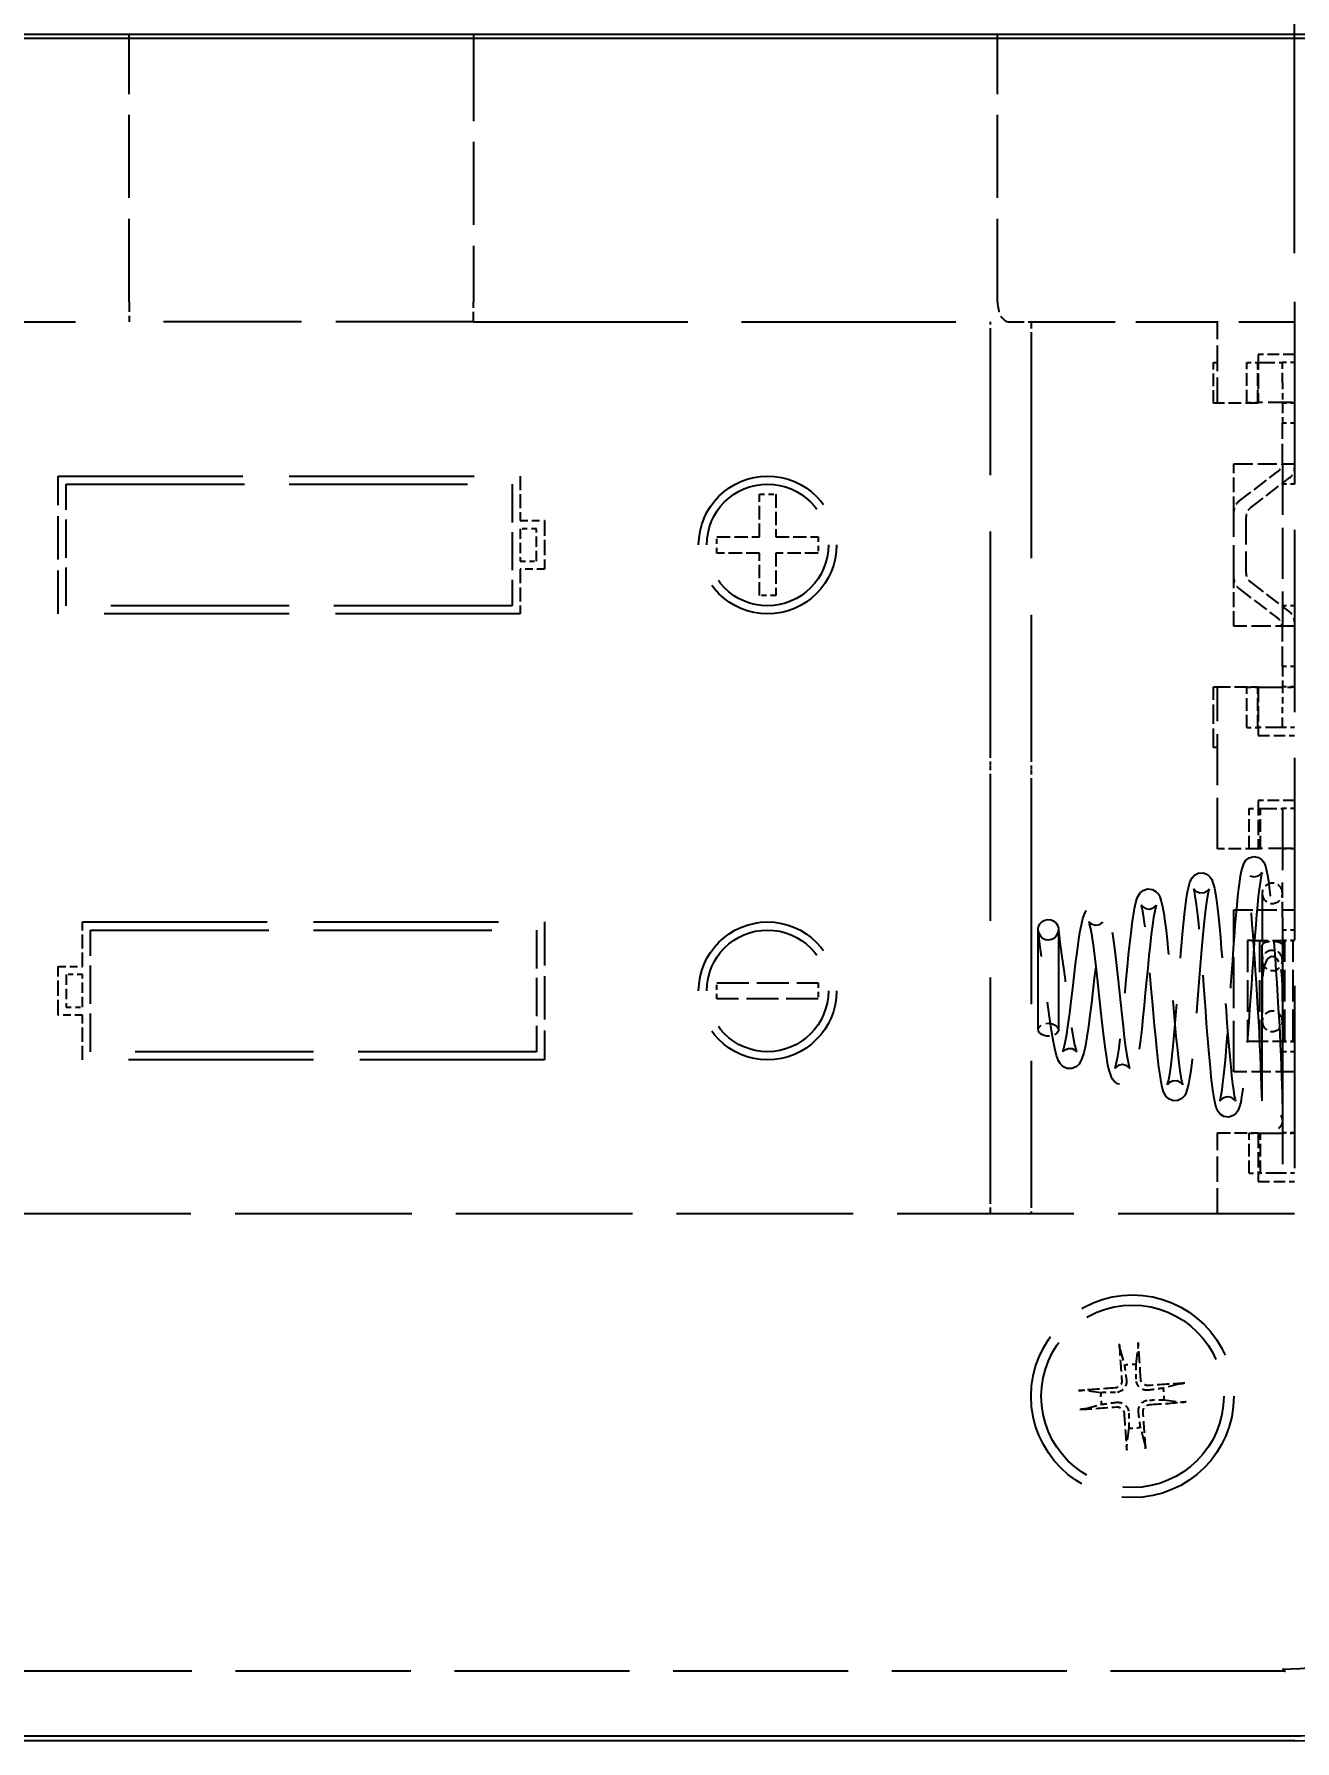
# Model space of a CAD drawing. Header units: millimetres. Extents: x 22 to 621, y 9 to 437.
# Drawn here: x 295.1 to 326.2, y 186.72 to 228.82 of the extents above; entities that cross this region are included whole.
import ezdxf

# ---------------------------------------------------------------- set-up
doc = ezdxf.new("R2010")
doc.units = ezdxf.units.MM
doc.header["$LTSCALE"] = 1.5
doc.linetypes.add('DASHED', pattern=[0.2067, 0.1654, -0.0413])
for name, color, linetype, lineweight in [('Dimension (ISO)', 7, 'Continuous', 25), ('Hidden (ISO)', 7, 'DASHED', 25), ('Visible (ISO)', 7, 'Continuous', 25)]:
    doc.layers.add(name, color=color, linetype=linetype, lineweight=lineweight)
doc.styles.add('Note Text (JIS)', font='MS PGothic.ttf')
doc.dimstyles.new('Default (JIS)', dxfattribs={"dimscale": 1.5, "dimtxt": 2.3, "dimasz": 2.5, "dimexe": 1, "dimexo": 0.8, "dimgap": 0.8, "dimtad": 1, "dimtoh": 1, "dimrnd": 1e-08, "dimdsep": 46, "dimtxsty": 'Note Text (JIS)', "dimblk": 'OPEN', "dimcen": 0.09, "dimdle": 5, "dimclrd": 100, "dimclre": 100, "dimclrt": 7, "dimadec": 0, "dimazin": 2, "dimtfac": 1, "dimtmove": 0, "dimatfit": 3, "dimldrblk": 'OPEN', "dimfxl": 1, "dimtolj": 1, "dimtzin": 0, "dimlwd": 25, "dimlwe": 25, "dimarcsym": 0})

# ---------------------------------------------------------------- blocks, each defined once
blk = doc.blocks.new('_Open')
at = {"color": 0, "linetype": 'ByBlock', "lineweight": -2}
for p, q in [((-1, 0.167), (0, 0)), ((-1, -0.167), (0, 0)), ((0, 0), (-1, 0))]:
    blk.add_line(p, q, dxfattribs=at)
blk = doc.blocks.new('*D28')
at = {"layer": 'Defpoints', "color": 0}
for p in [(326.192, 233.735), (277.192, 222.224), (326.192, 222.224)]:
    blk.add_point(p, dxfattribs=at)
at = {"layer": 'Dimension (ISO)', "color": 100, "lineweight": 25}
for p, q in [((277.192, 223.424), (277.192, 235.235)), ((326.192, 223.424), (326.192, 235.235)), ((280.942, 233.735), (322.442, 233.735))]:
    blk.add_line(p, q, dxfattribs=at)
at = {"layer": 'Dimension (ISO)', "color": 100, "lineweight": 25, "xscale": 3.75, "yscale": 3.75, "zscale": 3.75, "rotation": 180}
blk.add_blockref('_Open', (277.192, 233.735), dxfattribs=at)
at = {"layer": 'Dimension (ISO)', "color": 100, "lineweight": 25, "xscale": 3.75, "yscale": 3.75, "zscale": 3.75}
blk.add_blockref('_Open', (326.192, 233.735), dxfattribs=at)
at = {"layer": 'Dimension (ISO)', "color": 7, "lineweight": 25, "insert": (299.409, 236.66), "char_height": 3.45, "attachment_point": 4, "style": 'Note Text (JIS)'}
blk.add_mtext('\\A1;49', dxfattribs=at)
blk = doc.blocks.new('*D29')
at = {"layer": 'Defpoints', "color": 0}
for p in [(326.192, 221.724), (326.192, 199.724), (345.364, 199.724)]:
    blk.add_point(p, dxfattribs=at)
at = {"layer": 'Dimension (ISO)', "color": 100, "lineweight": 25}
for p, q in [((327.392, 221.724), (346.864, 221.724)), ((345.364, 217.974), (345.364, 203.474)), ((327.392, 199.724), (346.864, 199.724))]:
    blk.add_line(p, q, dxfattribs=at)
at = {"layer": 'Dimension (ISO)', "color": 100, "lineweight": 25, "xscale": 3.75, "yscale": 3.75, "zscale": 3.75}
for p, rotation in [((345.364, 221.724), 90), ((345.364, 199.724), 270)]:
    blk.add_blockref('_Open', p, dxfattribs=dict(at, rotation=rotation))
at = {"layer": 'Dimension (ISO)', "color": 7, "lineweight": 25, "insert": (342.439, 208.471), "char_height": 3.45, "attachment_point": 4, "rotation": 90, "style": 'Note Text (JIS)'}
blk.add_mtext('\\A1;22', dxfattribs=at)
blk = doc.blocks.new('*D30')
at = {"layer": 'Defpoints', "color": 0}
for p in [(335.967, 228.824), (326.198, 186.724), (354.777, 186.724)]:
    blk.add_point(p, dxfattribs=at)
at = {"layer": 'Dimension (ISO)', "color": 100, "lineweight": 25}
for p, q in [((337.167, 228.824), (356.277, 228.824)), ((354.777, 225.074), (354.777, 190.474)), ((327.398, 186.724), (356.277, 186.724))]:
    blk.add_line(p, q, dxfattribs=at)
at = {"layer": 'Dimension (ISO)', "color": 100, "lineweight": 25, "xscale": 3.75, "yscale": 3.75, "zscale": 3.75}
for p, rotation in [((354.777, 228.824), 90), ((354.777, 186.724), 270)]:
    blk.add_blockref('_Open', p, dxfattribs=dict(at, rotation=rotation))
at = {"layer": 'Dimension (ISO)', "color": 7, "lineweight": 25, "insert": (351.843, 204.062), "char_height": 3.45, "attachment_point": 4, "rotation": 90, "style": 'Note Text (JIS)'}
blk.add_mtext('\\A1;42.1', dxfattribs=at)

msp = doc.modelspace()

# ---------------------------------------------------------------- linework, layer by layer
at = {"layer": 'Hidden (ISO)', "ltscale": 8.253585}
for p, q in [((297.442, 222.224), (297.442, 228.724)), ((305.942, 228.724), (305.942, 222.224)), ((318.864, 222.224), (318.864, 228.724))]:
    msp.add_line(p, q, dxfattribs=at)
at = {"layer": 'Hidden (ISO)', "ltscale": 0.997197}
for p, q in [((297.442, 222.224), (297.442, 221.724)), ((305.942, 221.724), (305.942, 222.224)), ((325.892, 220.224), (325.892, 220.724)), ((325.892, 219.724), (325.892, 219.224)), ((325.892, 213.224), (325.892, 212.724)), ((325.892, 211.724), (325.892, 212.224))]:
    msp.add_line(p, q, dxfattribs=at)
at = {"layer": 'Hidden (ISO)', "ltscale": 18.142235}
msp.add_line((326.192, 222.224), (326.192, 199.724), dxfattribs=at)
at = {"layer": 'Hidden (ISO)', "ltscale": 21.305153}
for p, q in [((284.23, 221.724), (297.442, 221.724)), ((305.942, 221.724), (319.153, 221.724))]:
    msp.add_line(p, q, dxfattribs=at)
at = {"layer": 'Hidden (ISO)', "ltscale": 13.707466}
msp.add_line((305.942, 221.724), (297.442, 221.724), dxfattribs=at)
at = {"layer": 'Hidden (ISO)', "ltscale": 0.075341}
for p, q in [((318.692, 221.665), (318.692, 221.724)), ((319.692, 221.724), (319.692, 221.665)), ((318.692, 199.724), (318.692, 199.783)), ((319.692, 199.783), (319.692, 199.724))]:
    msp.add_line(p, q, dxfattribs=at)
at = {"layer": 'Hidden (ISO)', "ltscale": 0.321906}
for p, q in [((318.692, 221.474), (318.692, 221.665)), ((319.692, 221.665), (319.692, 221.474)), ((318.692, 210.783), (318.692, 210.974)), ((319.692, 210.974), (319.692, 210.783)), ((318.692, 210.474), (318.692, 210.665)), ((319.692, 210.665), (319.692, 210.474)), ((318.692, 199.783), (318.692, 199.974)), ((319.692, 199.974), (319.692, 199.783))]:
    msp.add_line(p, q, dxfattribs=at)
at = {"layer": 'Hidden (ISO)', "ltscale": 22.492121}
for p, q in [((318.692, 210.974), (318.692, 221.474)), ((319.692, 221.474), (319.692, 210.974)), ((318.692, 199.974), (318.692, 210.474)), ((319.692, 210.474), (319.692, 199.974))]:
    msp.add_line(p, q, dxfattribs=at)
at = {"layer": 'Hidden (ISO)', "ltscale": 1.466136}
msp.add_line((319.153, 221.724), (319.73, 221.724), dxfattribs=at)
at = {"layer": 'Hidden (ISO)', "ltscale": 8.204475}
msp.add_line((319.73, 221.724), (326.192, 221.724), dxfattribs=at)
at = {"layer": 'Hidden (ISO)', "ltscale": 2.539495}
for p, q in [((324.292, 219.724), (324.292, 221.724)), ((324.292, 199.724), (324.292, 201.724))]:
    msp.add_line(p, q, dxfattribs=at)
at = {"layer": 'Hidden (ISO)', "ltscale": 1.269698}
for p, q in [((324.192, 219.724), (324.192, 220.724)), ((325.292, 219.724), (324.292, 219.724)), ((324.292, 212.724), (325.292, 212.724)), ((325.292, 208.724), (324.292, 208.724)), ((324.292, 201.724), (325.292, 201.724))]:
    msp.add_line(p, q, dxfattribs=at)
at = {"layer": 'Hidden (ISO)', "ltscale": 0.12688}
for p, q in [((324.192, 220.724), (324.292, 220.724)), ((324.292, 219.724), (324.192, 219.724)), ((324.192, 212.724), (324.292, 212.724)), ((324.292, 211.224), (324.192, 211.224))]:
    msp.add_line(p, q, dxfattribs=at)
at = {"layer": 'Hidden (ISO)', "ltscale": 0.380839}
for p, q in [((325.016, 220.724), (325.284, 220.724)), ((326.192, 220.724), (325.892, 220.724)), ((325.016, 219.734), (325.284, 219.734)), ((326.192, 219.724), (325.892, 219.724)), ((326.192, 219.224), (325.892, 219.224)), ((326.192, 217.724), (325.892, 217.724)), ((326.192, 214.724), (325.892, 214.724)), ((326.192, 213.224), (325.892, 213.224)), ((325.016, 212.714), (325.284, 212.714)), ((326.192, 212.724), (325.892, 212.724)), ((325.016, 211.724), (325.284, 211.724)), ((326.192, 211.724), (325.892, 211.724)), ((325.074, 209.724), (325.346, 209.724)), ((326.192, 209.724), (325.892, 209.724)), ((325.074, 208.734), (325.346, 208.734)), ((326.192, 208.724), (325.892, 208.724)), ((326.192, 206.724), (325.892, 206.724)), ((325.892, 206.474), (326.192, 206.474)), ((325.892, 206.464), (326.192, 206.464)), ((325.892, 203.984), (326.192, 203.984)), ((325.892, 203.974), (326.192, 203.974)), ((326.192, 203.724), (325.892, 203.724)), ((325.074, 201.714), (325.346, 201.714)), ((326.192, 201.724), (325.892, 201.724)), ((325.074, 200.724), (325.346, 200.724)), ((326.192, 200.724), (325.892, 200.724))]:
    msp.add_line(p, q, dxfattribs=at)
at = {"layer": 'Hidden (ISO)', "ltscale": 1.257}
for p, q in [((325.016, 219.734), (325.016, 220.724)), ((325.284, 219.734), (325.284, 220.724)), ((325.016, 211.724), (325.016, 212.714)), ((325.284, 211.724), (325.284, 212.714)), ((325.074, 208.734), (325.074, 209.724)), ((325.346, 208.734), (325.346, 209.724)), ((325.074, 200.724), (325.074, 201.714)), ((325.346, 200.724), (325.346, 201.714))]:
    msp.add_line(p, q, dxfattribs=at)
at = {"layer": 'Hidden (ISO)', "ltscale": 1.700405}
for p, q in [((325.284, 220.724), (325.892, 220.724)), ((325.892, 211.724), (325.284, 211.724))]:
    msp.add_line(p, q, dxfattribs=at)
at = {"layer": 'Hidden (ISO)', "ltscale": 1.523657}
for p, q in [((325.292, 220.924), (325.292, 219.724)), ((307.692, 216.824), (307.692, 215.624)), ((325.292, 212.724), (325.292, 211.524)), ((325.292, 209.924), (325.292, 208.724)), ((295.692, 204.624), (295.692, 205.824)), ((325.292, 201.724), (325.292, 200.524))]:
    msp.add_line(p, q, dxfattribs=at)
at = {"layer": 'Hidden (ISO)', "ltscale": 1.142718}
for p, q in [((326.192, 220.924), (325.292, 220.924)), ((325.292, 211.524), (326.192, 211.524)), ((326.192, 209.924), (325.292, 209.924)), ((325.292, 200.524), (326.192, 200.524))]:
    msp.add_line(p, q, dxfattribs=at)
at = {"layer": 'Hidden (ISO)', "ltscale": 0.634799}
for p, q in [((325.892, 220.224), (325.892, 219.724)), ((325.892, 212.724), (325.892, 212.224))]:
    msp.add_line(p, q, dxfattribs=at)
at = {"layer": 'Hidden (ISO)', "ltscale": 2.356585}
for p, q in [((326.126, 219.734), (325.284, 219.734)), ((325.284, 212.714), (326.126, 212.714))]:
    msp.add_line(p, q, dxfattribs=at)
at = {"layer": 'Hidden (ISO)', "ltscale": 0.358927}
for p, q in [((326.126, 219.734), (326.192, 219.734)), ((326.192, 212.714), (326.126, 212.714))]:
    msp.add_line(p, q, dxfattribs=at)
at = {"layer": 'Hidden (ISO)', "ltscale": 1.994494}
for p, q in [((325.892, 218.224), (325.892, 219.224)), ((325.892, 213.224), (325.892, 214.224))]:
    msp.add_line(p, q, dxfattribs=at)
at = {"layer": 'Hidden (ISO)', "ltscale": 1.485563}
for p, q in [((324.692, 217.054), (324.692, 218.224)), ((324.692, 214.224), (324.692, 215.394))]:
    msp.add_line(p, q, dxfattribs=at)
at = {"layer": 'Hidden (ISO)', "ltscale": 1.904597}
for p, q in [((324.692, 218.224), (326.192, 218.224)), ((326.192, 214.224), (324.692, 214.224)), ((324.192, 211.224), (324.192, 212.724)), ((324.692, 207.224), (326.192, 207.224)), ((326.192, 203.224), (324.692, 203.224))]:
    msp.add_line(p, q, dxfattribs=at)
at = {"layer": 'Hidden (ISO)', "ltscale": 5.079091}
for p, q in [((325.892, 218.224), (325.892, 214.224)), ((324.292, 208.724), (324.292, 212.724)), ((324.692, 203.224), (324.692, 207.224))]:
    msp.add_line(p, q, dxfattribs=at)
at = {"layer": 'Hidden (ISO)', "ltscale": 18.384132}
for p, q in [((295.692, 217.924), (307.092, 217.924)), ((307.092, 214.524), (295.692, 214.524)), ((296.292, 206.924), (307.692, 206.924)), ((307.692, 203.524), (296.292, 203.524))]:
    msp.add_line(p, q, dxfattribs=at)
at = {"layer": 'Hidden (ISO)', "ltscale": 4.317212}
for p, q in [((295.692, 214.524), (295.692, 217.924)), ((307.692, 206.924), (307.692, 203.524))]:
    msp.add_line(p, q, dxfattribs=at)
at = {"layer": 'Hidden (ISO)', "ltscale": 17.739075}
for p, q in [((295.892, 217.724), (306.892, 217.724)), ((306.892, 214.724), (295.892, 214.724)), ((296.492, 206.724), (307.492, 206.724)), ((307.492, 203.724), (296.492, 203.724))]:
    msp.add_line(p, q, dxfattribs=at)
at = {"layer": 'Hidden (ISO)', "ltscale": 3.809293}
for p, q in [((295.892, 214.724), (295.892, 217.724)), ((306.892, 217.724), (306.892, 214.724)), ((296.492, 203.724), (296.492, 206.724)), ((307.492, 206.724), (307.492, 203.724))]:
    msp.add_line(p, q, dxfattribs=at)
at = {"layer": 'Hidden (ISO)', "ltscale": 1.396677}
for p, q in [((307.092, 217.924), (307.092, 216.824)), ((307.092, 215.624), (307.092, 214.524)), ((296.292, 205.824), (296.292, 206.924)), ((296.292, 203.524), (296.292, 204.624))]:
    msp.add_line(p, q, dxfattribs=at)
at = {"layer": 'Hidden (ISO)', "ltscale": 1.544028}
for p, q in [((324.809, 217.292), (325.774, 218.032)), ((325.109, 217.144), (326.074, 217.884)), ((324.809, 215.156), (325.774, 214.416)), ((325.109, 215.304), (326.074, 214.564))]:
    msp.add_line(p, q, dxfattribs=at)
at = {"layer": 'Hidden (ISO)', "ltscale": 1.333188}
for p, q in [((312.992, 216.424), (312.992, 217.474)), ((313.392, 217.474), (313.392, 216.424)), ((311.942, 216.424), (312.992, 216.424)), ((313.392, 216.424), (314.442, 216.424)), ((312.992, 216.024), (311.942, 216.024)), ((312.992, 214.974), (312.992, 216.024)), ((314.442, 216.024), (313.392, 216.024)), ((313.392, 216.024), (313.392, 214.974))]:
    msp.add_line(p, q, dxfattribs=at)
at = {"layer": 'Hidden (ISO)', "ltscale": 0.507819}
for p, q in [((312.992, 217.474), (313.392, 217.474)), ((307.492, 216.624), (307.092, 216.624)), ((311.942, 216.024), (311.942, 216.424)), ((314.442, 216.424), (314.442, 216.024)), ((307.092, 215.824), (307.492, 215.824)), ((313.392, 214.974), (312.992, 214.974)), ((296.292, 205.624), (295.892, 205.624)), ((311.942, 205.024), (311.942, 205.424)), ((314.442, 205.424), (314.442, 205.024)), ((295.892, 204.824), (296.292, 204.824))]:
    msp.add_line(p, q, dxfattribs=at)
at = {"layer": 'Hidden (ISO)', "ltscale": 0.761779}
for p, q in [((307.092, 216.824), (307.692, 216.824)), ((307.692, 215.624), (307.092, 215.624)), ((295.692, 205.824), (296.292, 205.824)), ((296.292, 204.624), (295.692, 204.624))]:
    msp.add_line(p, q, dxfattribs=at)
at = {"layer": 'Hidden (ISO)', "ltscale": 3.310925}
msp.add_line((324.692, 215.394), (324.692, 217.054), dxfattribs=at)
at = {"layer": 'Hidden (ISO)', "ltscale": 2.720441}
msp.add_line((324.992, 216.906), (324.992, 215.542), dxfattribs=at)
at = {"layer": 'Hidden (ISO)', "ltscale": 1.015738}
for p, q in [((307.092, 216.624), (307.092, 215.824)), ((307.492, 215.824), (307.492, 216.624)), ((295.892, 205.624), (295.892, 204.824)), ((296.292, 204.824), (296.292, 205.624))]:
    msp.add_line(p, q, dxfattribs=at)
at = {"layer": 'Hidden (ISO)', "ltscale": 0.150782}
for p, q in [((318.692, 210.665), (318.692, 210.783)), ((319.692, 210.783), (319.692, 210.665))]:
    msp.add_line(p, q, dxfattribs=at)
at = {"layer": 'Hidden (ISO)', "ltscale": 1.638116}
for p, q in [((325.346, 209.724), (325.892, 209.724)), ((325.892, 200.724), (325.346, 200.724))]:
    msp.add_line(p, q, dxfattribs=at)
at = {"layer": 'Hidden (ISO)', "ltscale": 6.14611}
for p, q in [((325.892, 209.724), (325.892, 207.972)), ((325.892, 202.476), (325.892, 200.724))]:
    msp.add_line(p, q, dxfattribs=at)
at = {"layer": 'Hidden (ISO)', "ltscale": 2.370591}
for p, q in [((326.135, 208.734), (325.346, 208.734)), ((325.346, 201.714), (326.135, 201.714))]:
    msp.add_line(p, q, dxfattribs=at)
at = {"layer": 'Hidden (ISO)', "ltscale": 0.332332}
for p, q in [((326.135, 208.734), (326.192, 208.734)), ((326.192, 201.714), (326.135, 201.714))]:
    msp.add_line(p, q, dxfattribs=at)
at = {"layer": 'Hidden (ISO)', "ltscale": 4.843311}
msp.add_line((325.392, 207.631), (325.392, 204.959), dxfattribs=at)
at = {"layer": 'Hidden (ISO)', "ltscale": 1.524132}
for p, q in [((325.892, 207.04), (325.892, 207.972)), ((325.892, 202.476), (325.892, 203.408))]:
    msp.add_line(p, q, dxfattribs=at)
at = {"layer": 'Hidden (ISO)', "ltscale": 4.610761}
msp.add_line((325.892, 207.04), (325.892, 203.408), dxfattribs=at)
at = {"layer": 'Hidden (ISO)', "ltscale": 0.438711}
for p, q in [((325.125, 206.464), (325.028, 206.464)), ((325.028, 203.984), (325.125, 203.984))]:
    msp.add_line(p, q, dxfattribs=at)
at = {"layer": 'Hidden (ISO)', "ltscale": 3.148998}
for p, q in [((325.028, 206.464), (325.028, 203.984)), ((325.328, 206.464), (325.328, 203.984)), ((325.948, 203.984), (325.948, 206.464)), ((326.152, 203.984), (326.152, 206.464))]:
    msp.add_line(p, q, dxfattribs=at)
at = {"layer": 'Hidden (ISO)', "ltscale": 1.674525}
for p, q in [((325.125, 206.464), (325.843, 206.464)), ((325.125, 203.984), (325.843, 203.984))]:
    msp.add_line(p, q, dxfattribs=at)
at = {"layer": 'Hidden (ISO)', "ltscale": 0.219305}
for p, q in [((325.843, 206.464), (325.892, 206.464)), ((325.843, 203.984), (325.892, 203.984))]:
    msp.add_line(p, q, dxfattribs=at)
at = {"layer": 'Hidden (ISO)', "ltscale": 3.174394}
for p, q in [((311.942, 205.424), (314.442, 205.424)), ((314.442, 205.024), (311.942, 205.024))]:
    msp.add_line(p, q, dxfattribs=at)
at = {"layer": 'Hidden (ISO)', "ltscale": 1.152521}
msp.add_line((325.392, 204.959), (325.392, 204.474), dxfattribs=at)
at = {"layer": 'Hidden (ISO)', "ltscale": 17.559893}
msp.add_line((326.192, 199.724), (277.192, 199.724), dxfattribs=at)
at = {"layer": 'Hidden (ISO)', "ltscale": 1.210161}
for p, q in [((321.883, 196.395), (321.994, 195.984)), ((322.281, 196.004), (322.333, 196.426)), ((321.411, 195.313), (320.989, 195.366)), ((323.362, 195.533), (322.952, 195.422)), ((321.021, 194.915), (321.431, 195.026)), ((322.972, 195.135), (323.394, 195.082)), ((322.102, 194.444), (322.05, 194.022)), ((322.5, 194.053), (322.389, 194.464))]:
    msp.add_line(p, q, dxfattribs=at)
at = {"layer": 'Hidden (ISO)', "ltscale": 17.40033}
msp.add_line((325.969, 188.447), (277.414, 188.447), dxfattribs=at)
at = {"layer": 'Hidden (ISO)', "ltscale": 0.027983}
msp.add_line((325.947, 188.447), (325.969, 188.447), dxfattribs=at)
at = {"layer": 'Hidden (ISO)', "ltscale": 18.344839, "flags": 128}
msp.add_lwpolyline([(319.867, 204.265), (319.867, 204.525), (319.867, 204.814), (319.867, 205.121), (319.867, 205.432), (319.867, 205.733), (319.867, 206.014), (319.867, 206.262), (319.867, 206.464), (319.866, 206.615), (319.867, 206.708), (319.867, 206.733), (319.867, 206.751), (319.869, 206.772), (319.877, 206.806), (319.91, 206.875), (319.963, 206.932), (320.031, 206.97), (320.107, 206.985), (320.184, 206.976), (320.255, 206.944), (320.312, 206.892), (320.35, 206.826), (320.361, 206.792), (320.365, 206.772), (320.367, 206.756), (320.369, 206.731), (320.378, 206.645), (320.394, 206.501), (320.418, 206.306), (320.45, 206.067), (320.488, 205.795), (320.528, 205.499), (320.569, 205.192), (320.609, 204.885), (320.65, 204.59), (320.689, 204.319), (320.728, 204.081), (320.766, 203.891), (320.8, 203.761), (320.813, 203.726), (320.816, 203.719), (320.792, 203.747), (320.712, 203.792), (320.603, 203.798), (320.511, 203.757), (320.477, 203.722), (320.476, 203.721), (320.486, 203.749), (320.501, 203.799), (320.535, 203.951), (320.572, 204.155), (320.608, 204.4), (320.645, 204.676), (320.681, 204.972), (320.718, 205.279), (320.754, 205.587), (320.789, 205.888), (320.825, 206.171), (320.86, 206.431), (320.896, 206.66), (320.932, 206.853), (320.97, 207.01), (321.015, 207.139), (321.049, 207.202), (321.106, 207.27), (321.197, 207.326), (321.318, 207.343), (321.43, 207.308), (321.508, 207.245), (321.584, 207.117), (321.626, 206.984), (321.662, 206.823), (321.696, 206.627), (321.73, 206.396), (321.763, 206.135), (321.796, 205.853), (321.829, 205.554), (321.862, 205.247), (321.894, 204.937), (321.926, 204.634), (321.959, 204.344), (321.991, 204.076), (322.022, 203.835), (322.053, 203.629), (322.084, 203.465), (322.111, 203.352), (322.121, 203.32), (322.125, 203.311), (322.112, 203.33), (322.054, 203.377), (321.949, 203.406), (321.842, 203.381), (321.779, 203.334), (321.763, 203.312), (321.766, 203.318), (321.775, 203.347), (321.801, 203.454), (321.83, 203.613), (321.86, 203.812), (321.89, 204.046), (321.92, 204.308), (321.95, 204.592), (321.979, 204.89), (322.009, 205.198), (322.039, 205.508), (322.068, 205.814), (322.097, 206.11), (322.127, 206.39), (322.156, 206.649), (322.185, 206.883), (322.214, 207.088), (322.244, 207.26), (322.273, 207.4), (322.312, 207.52), (322.38, 207.639), (322.455, 207.703), (322.564, 207.739), (322.685, 207.725), (322.776, 207.671), (322.831, 207.606), (322.864, 207.547), (322.904, 207.433), (322.935, 207.299), (322.964, 207.136), (322.992, 206.943), (323.02, 206.72), (323.047, 206.471), (323.075, 206.199), (323.102, 205.911), (323.13, 205.61), (323.157, 205.302), (323.184, 204.992), (323.211, 204.685), (323.238, 204.387), (323.265, 204.101), (323.291, 203.836), (323.318, 203.593), (323.344, 203.377), (323.37, 203.195), (323.395, 203.049), (323.418, 202.948), (323.431, 202.905), (323.424, 202.918), (323.386, 202.958), (323.295, 203.002), (323.183, 203), (323.095, 202.954), (323.061, 202.916), (323.055, 202.906), (323.059, 202.919), (323.079, 202.993), (323.102, 203.117), (323.127, 203.28), (323.152, 203.477), (323.178, 203.703), (323.203, 203.954), (323.228, 204.226), (323.254, 204.514), (323.279, 204.815), (323.304, 205.123), (323.329, 205.433), (323.354, 205.742), (323.379, 206.044), (323.403, 206.335), (323.428, 206.613), (323.453, 206.872), (323.478, 207.109), (323.502, 207.322), (323.527, 207.507), (323.552, 207.664), (323.579, 207.795), (323.61, 207.903), (323.662, 208.011), (323.72, 208.076), (323.814, 208.127), (323.936, 208.135), (324.041, 208.094), (324.109, 208.031), (324.146, 207.972), (324.215, 207.755), (324.24, 207.618), (324.265, 207.452), (324.289, 207.26), (324.313, 207.042), (324.336, 206.8), (324.36, 206.539), (324.383, 206.26), (324.407, 205.967), (324.43, 205.666), (324.453, 205.357), (324.477, 205.046), (324.5, 204.738), (324.523, 204.434), (324.546, 204.14), (324.569, 203.859), (324.592, 203.595), (324.615, 203.35), (324.638, 203.13), (324.66, 202.935), (324.682, 202.771), (324.704, 202.639), (324.723, 202.546), (324.736, 202.502), (324.733, 202.509), (324.709, 202.54), (324.638, 202.59), (324.528, 202.611), (324.424, 202.578), (324.366, 202.53), (324.35, 202.505), (324.349, 202.504), (324.363, 202.553), (324.382, 202.65), (324.404, 202.784), (324.425, 202.95), (324.447, 203.145), (324.469, 203.365), (324.491, 203.607), (324.513, 203.87), (324.535, 204.149), (324.556, 204.44), (324.578, 204.742), (324.6, 205.05), (324.622, 205.36), (324.643, 205.67), (324.665, 205.977), (324.687, 206.274), (324.708, 206.561), (324.729, 206.836), (324.751, 207.095), (324.772, 207.335), (324.794, 207.553), (324.815, 207.749), (324.837, 207.92), (324.858, 208.064), (324.879, 208.182), (324.949, 208.386), (324.992, 208.446), (325.069, 208.506), (325.182, 208.535), (325.299, 208.513), (325.382, 208.456), (325.429, 208.395), (325.473, 208.297), (325.523, 208.079), (325.544, 207.937), (325.565, 207.77), (325.586, 207.58), (325.607, 207.366), (325.628, 207.13), (325.648, 206.877), (325.669, 206.607), (325.689, 206.323), (325.71, 206.028), (325.73, 205.725), (325.751, 205.417), (325.77, 205.105), (325.789, 204.795), (325.807, 204.489), (325.823, 204.189), (325.838, 203.898), (325.85, 203.621), (325.861, 203.359), (325.871, 203.113), (325.878, 202.889), (325.883, 202.686), (325.887, 202.507), (325.889, 202.354), (325.891, 202.229), (325.891, 202.132), (325.892, 202.065), (325.892, 202.03), (325.892, 202.024), (325.892, 202.027), (325.889, 202.06), (325.866, 202.134), (325.822, 202.198), (325.76, 202.244), (325.686, 202.27), (325.609, 202.272), (325.535, 202.25), (325.47, 202.207), (325.423, 202.145), (325.396, 202.072), (325.392, 202.034), (325.392, 202.024), (325.392, 202.025), (325.392, 202.034), (325.392, 202.075), (325.392, 202.145), (325.392, 202.243), (325.392, 202.371), (325.392, 202.526), (325.392, 202.706), (325.392, 202.911), (325.392, 203.138), (325.392, 203.384), (325.392, 203.646), (325.392, 203.924), (325.392, 204.215), (325.392, 204.515), (325.392, 204.821), (325.392, 205.133), (325.392, 205.444), (325.392, 205.753), (325.392, 206.057), (325.392, 206.353)], dxfattribs=at)
at = {"layer": 'Hidden (ISO)', "ltscale": 18.350945, "flags": 128}
msp.add_lwpolyline([(325.892, 206.353), (325.892, 206.057), (325.892, 205.752), (325.892, 205.443), (325.892, 205.132), (325.892, 204.82), (325.892, 204.513), (325.892, 204.214), (325.892, 203.923), (325.892, 203.645), (325.892, 203.382), (325.892, 203.137), (325.891, 202.91), (325.891, 202.705), (325.891, 202.525), (325.892, 202.37), (325.892, 202.243), (325.892, 202.144), (325.892, 202.075), (325.892, 202.034), (325.892, 202.024), (325.892, 202.021), (325.891, 202.01), (325.886, 201.971), (325.858, 201.899), (325.809, 201.839), (325.744, 201.796), (325.669, 201.776), (325.592, 201.78), (325.519, 201.806), (325.458, 201.855), (325.415, 201.919), (325.393, 201.994), (325.392, 202.02), (325.392, 202.022), (325.392, 202.03), (325.392, 202.066), (325.391, 202.133), (325.391, 202.229), (325.389, 202.353), (325.387, 202.505), (325.383, 202.682), (325.378, 202.885), (325.37, 203.11), (325.361, 203.355), (325.35, 203.619), (325.337, 203.897), (325.323, 204.188), (325.306, 204.488), (325.288, 204.796), (325.269, 205.106), (325.25, 205.416), (325.229, 205.725), (325.209, 206.027), (325.188, 206.32), (325.168, 206.603), (325.147, 206.871), (325.127, 207.121), (325.106, 207.351), (325.086, 207.559), (325.065, 207.741), (325.045, 207.896), (325.025, 208.02), (325.007, 208.107), (324.996, 208.147), (324.998, 208.141), (325.02, 208.112), (325.085, 208.062), (325.194, 208.036), (325.301, 208.063), (325.365, 208.113), (325.386, 208.142), (325.388, 208.147), (325.376, 208.105), (325.358, 208.016), (325.338, 207.891), (325.317, 207.735), (325.296, 207.551), (325.275, 207.341), (325.254, 207.106), (325.232, 206.853), (325.211, 206.582), (325.189, 206.296), (325.168, 205.999), (325.146, 205.695), (325.125, 205.385), (325.103, 205.074), (325.081, 204.766), (325.059, 204.462), (325.037, 204.168), (325.016, 203.886), (324.994, 203.619), (324.972, 203.37), (324.949, 203.142), (324.927, 202.937), (324.905, 202.757), (324.882, 202.603), (324.861, 202.478), (324.834, 202.371), (324.79, 202.268), (324.75, 202.209), (324.677, 202.147), (324.567, 202.112), (324.448, 202.128), (324.359, 202.183), (324.307, 202.246), (324.26, 202.349), (324.231, 202.454), (324.207, 202.578), (324.183, 202.728), (324.16, 202.904), (324.137, 203.107), (324.114, 203.334), (324.091, 203.583), (324.068, 203.85), (324.045, 204.133), (324.022, 204.429), (323.999, 204.733), (323.976, 205.042), (323.952, 205.354), (323.929, 205.661), (323.906, 205.962), (323.882, 206.253), (323.859, 206.529), (323.835, 206.788), (323.812, 207.024), (323.788, 207.234), (323.765, 207.416), (323.742, 207.565), (323.721, 207.675), (323.704, 207.737), (323.702, 207.744), (323.712, 207.727), (323.756, 207.683), (323.852, 207.642), (323.964, 207.65), (324.047, 207.698), (324.078, 207.735), (324.084, 207.745), (324.071, 207.703), (324.05, 207.606), (324.027, 207.469), (324.003, 207.298), (323.979, 207.094), (323.955, 206.863), (323.93, 206.609), (323.905, 206.335), (323.881, 206.046), (323.856, 205.744), (323.831, 205.436), (323.806, 205.126), (323.781, 204.817), (323.755, 204.515), (323.73, 204.225), (323.705, 203.948), (323.679, 203.692), (323.654, 203.459), (323.628, 203.251), (323.602, 203.071), (323.575, 202.922), (323.506, 202.69), (323.472, 202.631), (323.411, 202.567), (323.314, 202.518), (323.192, 202.513), (323.089, 202.557), (323.022, 202.621), (322.961, 202.735), (322.927, 202.848), (322.899, 202.983), (322.872, 203.146), (322.845, 203.34), (322.818, 203.562), (322.791, 203.81), (322.765, 204.079), (322.738, 204.366), (322.711, 204.666), (322.684, 204.973), (322.657, 205.284), (322.629, 205.592), (322.602, 205.891), (322.575, 206.178), (322.547, 206.446), (322.52, 206.69), (322.492, 206.905), (322.465, 207.086), (322.439, 207.227), (322.416, 207.318), (322.409, 207.338), (322.411, 207.335), (322.436, 207.305), (322.512, 207.256), (322.622, 207.243), (322.721, 207.281), (322.769, 207.325), (322.778, 207.34), (322.774, 207.329), (322.765, 207.298), (322.74, 207.192), (322.713, 207.038), (322.684, 206.845), (322.656, 206.618), (322.627, 206.363), (322.598, 206.085), (322.568, 205.791), (322.539, 205.485), (322.509, 205.176), (322.48, 204.867), (322.45, 204.567), (322.42, 204.282), (322.39, 204.015), (322.359, 203.775), (322.329, 203.563), (322.297, 203.384), (322.266, 203.239), (322.224, 203.116), (322.193, 203.056), (322.143, 202.991), (322.059, 202.931), (321.942, 202.906), (321.826, 202.932), (321.743, 202.993), (321.693, 203.058), (321.663, 203.118), (321.622, 203.242), (321.588, 203.391), (321.556, 203.572), (321.524, 203.788), (321.492, 204.034), (321.46, 204.306), (321.428, 204.596), (321.395, 204.9), (321.363, 205.209), (321.33, 205.518), (321.298, 205.815), (321.265, 206.096), (321.232, 206.35), (321.199, 206.572), (321.166, 206.752), (321.136, 206.88), (321.124, 206.918), (321.118, 206.934), (321.127, 206.921), (321.176, 206.878), (321.277, 206.844), (321.385, 206.863), (321.453, 206.911), (321.471, 206.934), (321.467, 206.925), (321.456, 206.891), (321.426, 206.771), (321.392, 206.595), (321.358, 206.375), (321.322, 206.12), (321.287, 205.837), (321.251, 205.537), (321.215, 205.229), (321.179, 204.921), (321.142, 204.624), (321.106, 204.346), (321.068, 204.094), (321.031, 203.877), (320.991, 203.697), (320.947, 203.552), (320.875, 203.42), (320.804, 203.352), (320.699, 203.308), (320.575, 203.312), (320.475, 203.361), (320.408, 203.429), (320.368, 203.497), (320.317, 203.633), (320.274, 203.8), (320.234, 204.006), (320.194, 204.249), (320.154, 204.524), (320.114, 204.819), (320.073, 205.127), (320.033, 205.434), (319.992, 205.729), (319.955, 206.001), (319.923, 206.241), (319.898, 206.439), (319.881, 206.589), (319.871, 206.683), (319.869, 206.704), (319.87, 206.699), (319.873, 206.681), (319.883, 206.648), (319.92, 206.581), (319.977, 206.528), (320.047, 206.495), (320.124, 206.485), (320.2, 206.5), (320.268, 206.536), (320.322, 206.592), (320.356, 206.661), (320.364, 206.696), (320.366, 206.719), (320.367, 206.726), (320.366, 206.707), (320.366, 206.615), (320.366, 206.464), (320.367, 206.262), (320.367, 206.014), (320.367, 205.733), (320.367, 205.431), (320.366, 205.12), (320.366, 204.814), (320.367, 204.524), (320.367, 204.265)], dxfattribs=at)
at = {"layer": 'Hidden (ISO)', "ltscale": 3.203963, "flags": 128}
msp.add_lwpolyline([(325.892, 204.959), (325.892, 205.095), (325.891, 205.235), (325.889, 205.376), (325.883, 205.512), (325.873, 205.639), (325.856, 205.757), (325.832, 205.858), (325.8, 205.941), (325.761, 206.006), (325.714, 206.05), (325.654, 206.073), (325.59, 206.062), (325.539, 206.025), (325.502, 205.976), (325.47, 205.912), (325.444, 205.834), (325.424, 205.744), (325.41, 205.642), (325.401, 205.531), (325.395, 205.416), (325.393, 205.3), (325.392, 205.184), (325.392, 205.07), (325.392, 204.959)], dxfattribs=at)
at = {"layer": 'Hidden (ISO)', "ltscale": 1.988303, "flags": 128}
msp.add_lwpolyline([(320.116, 204.425), (320.193, 204.417), (320.254, 204.398), (320.305, 204.37), (320.337, 204.341), (320.355, 204.313), (320.365, 204.283), (320.366, 204.251), (320.353, 204.214), (320.323, 204.177), (320.278, 204.145), (320.221, 204.122), (320.154, 204.109), (320.083, 204.109), (320.013, 204.122), (319.957, 204.144), (319.918, 204.17), (319.888, 204.201), (319.871, 204.236), (319.867, 204.274), (319.877, 204.312), (319.904, 204.349), (319.956, 204.387), (320.03, 204.415), (320.116, 204.425)], dxfattribs=at)
at = {"layer": 'Hidden (ISO)', "ltscale": 0.186942, "flags": 128}
for points in [[(321.883, 196.395), (321.882, 196.398), (321.881, 196.401), (321.88, 196.404), (321.88, 196.408), (321.879, 196.412), (321.878, 196.416), (321.877, 196.421), (321.877, 196.426), (321.876, 196.431), (321.875, 196.436), (321.875, 196.442), (321.874, 196.447), (321.873, 196.452), (321.873, 196.458), (321.872, 196.464), (321.871, 196.471), (321.871, 196.477), (321.87, 196.483), (321.87, 196.489), (321.869, 196.495), (321.869, 196.501), (321.868, 196.507), (321.868, 196.513), (321.867, 196.519)], [(322.331, 196.551), (322.331, 196.546), (322.332, 196.54), (322.332, 196.533), (322.332, 196.527), (322.333, 196.521), (322.333, 196.515), (322.333, 196.509), (322.334, 196.503), (322.334, 196.497), (322.334, 196.491), (322.334, 196.485), (322.334, 196.479), (322.335, 196.474), (322.335, 196.469), (322.335, 196.463), (322.335, 196.458), (322.335, 196.453), (322.334, 196.448), (322.334, 196.444), (322.334, 196.44), (322.334, 196.436), (322.334, 196.433), (322.333, 196.429), (322.333, 196.426)], [(320.864, 195.363), (320.87, 195.364), (320.876, 195.364), (320.882, 195.365), (320.888, 195.365), (320.894, 195.365), (320.9, 195.366), (320.906, 195.366), (320.912, 195.366), (320.918, 195.366), (320.925, 195.367), (320.93, 195.367), (320.936, 195.367), (320.941, 195.367), (320.947, 195.367), (320.952, 195.367), (320.958, 195.367), (320.963, 195.367), (320.967, 195.367), (320.971, 195.367), (320.975, 195.367), (320.979, 195.366), (320.983, 195.366), (320.986, 195.366), (320.989, 195.366)], [(323.362, 195.533), (323.365, 195.534), (323.368, 195.534), (323.372, 195.535), (323.376, 195.536), (323.38, 195.537), (323.384, 195.537), (323.388, 195.538), (323.393, 195.539), (323.398, 195.54), (323.404, 195.54), (323.409, 195.541), (323.414, 195.542), (323.42, 195.542), (323.426, 195.543), (323.432, 195.544), (323.438, 195.544), (323.444, 195.545), (323.45, 195.545), (323.456, 195.546), (323.462, 195.546), (323.468, 195.547), (323.474, 195.547), (323.48, 195.548), (323.486, 195.548)], [(323.519, 195.085), (323.513, 195.084), (323.507, 195.084), (323.501, 195.083), (323.495, 195.083), (323.489, 195.083), (323.483, 195.082), (323.477, 195.082), (323.471, 195.082), (323.465, 195.082), (323.458, 195.081), (323.453, 195.081), (323.447, 195.081), (323.442, 195.081), (323.436, 195.081), (323.431, 195.081), (323.425, 195.081), (323.42, 195.081), (323.416, 195.081), (323.412, 195.081), (323.408, 195.081), (323.404, 195.082), (323.4, 195.082), (323.397, 195.082), (323.394, 195.082)], [(321.021, 194.915), (321.018, 194.914), (321.015, 194.914), (321.011, 194.913), (321.007, 194.912), (321.003, 194.911), (320.999, 194.911), (320.995, 194.91), (320.99, 194.909), (320.985, 194.908), (320.979, 194.908), (320.974, 194.907), (320.969, 194.906), (320.963, 194.906), (320.957, 194.905), (320.951, 194.904), (320.945, 194.904), (320.939, 194.903), (320.933, 194.903), (320.927, 194.902), (320.921, 194.902), (320.915, 194.901), (320.909, 194.901), (320.903, 194.9), (320.897, 194.9)], [(322.052, 193.896), (322.052, 193.902), (322.051, 193.908), (322.051, 193.915), (322.051, 193.921), (322.05, 193.927), (322.05, 193.933), (322.05, 193.939), (322.049, 193.945), (322.049, 193.951), (322.049, 193.957), (322.049, 193.963), (322.049, 193.969), (322.048, 193.974), (322.048, 193.979), (322.048, 193.985), (322.048, 193.99), (322.049, 193.995), (322.049, 194), (322.049, 194.004), (322.049, 194.008), (322.049, 194.012), (322.049, 194.015), (322.05, 194.019), (322.05, 194.022)], [(322.5, 194.053), (322.501, 194.05), (322.502, 194.047), (322.503, 194.044), (322.503, 194.04), (322.504, 194.036), (322.505, 194.032), (322.506, 194.027), (322.506, 194.022), (322.507, 194.017), (322.508, 194.012), (322.508, 194.006), (322.509, 194.001), (322.51, 193.995), (322.51, 193.99), (322.511, 193.984), (322.512, 193.977), (322.512, 193.971), (322.513, 193.965), (322.513, 193.959), (322.514, 193.953), (322.514, 193.947), (322.515, 193.941), (322.515, 193.935), (322.516, 193.929)]]:
    msp.add_lwpolyline(points, dxfattribs=at)
at = {"layer": 'Hidden (ISO)', "ltscale": 0.518973, "flags": 128}
for points in [[(321.994, 195.984), (321.997, 195.958), (322, 195.934), (322.003, 195.912), (322.006, 195.89), (322.009, 195.87), (322.011, 195.851), (322.014, 195.833), (322.016, 195.816), (322.018, 195.8), (322.02, 195.784), (322.022, 195.769), (322.024, 195.755), (322.026, 195.742), (322.028, 195.729), (322.03, 195.716), (322.031, 195.705), (322.033, 195.693), (322.034, 195.682), (322.035, 195.672), (322.037, 195.662), (322.038, 195.652), (322.039, 195.643), (322.041, 195.634), (322.042, 195.625)], [(322.284, 195.642), (322.283, 195.651), (322.283, 195.66), (322.283, 195.669), (322.283, 195.679), (322.283, 195.689), (322.283, 195.7), (322.283, 195.711), (322.283, 195.722), (322.283, 195.734), (322.283, 195.747), (322.283, 195.76), (322.283, 195.773), (322.282, 195.788), (322.282, 195.802), (322.282, 195.818), (322.282, 195.835), (322.282, 195.852), (322.282, 195.87), (322.282, 195.889), (322.282, 195.91), (322.281, 195.931), (322.281, 195.954), (322.281, 195.978), (322.281, 196.004)], [(322.952, 195.422), (322.926, 195.418), (322.902, 195.415), (322.879, 195.412), (322.858, 195.409), (322.838, 195.407), (322.819, 195.404), (322.801, 195.402), (322.783, 195.399), (322.767, 195.397), (322.752, 195.395), (322.737, 195.393), (322.723, 195.391), (322.709, 195.389), (322.696, 195.388), (322.684, 195.386), (322.672, 195.384), (322.661, 195.383), (322.65, 195.381), (322.639, 195.38), (322.629, 195.379), (322.62, 195.377), (322.61, 195.376), (322.601, 195.375), (322.593, 195.374)], [(321.773, 195.316), (321.764, 195.316), (321.755, 195.316), (321.746, 195.316), (321.736, 195.316), (321.726, 195.316), (321.716, 195.316), (321.705, 195.315), (321.693, 195.315), (321.681, 195.315), (321.669, 195.315), (321.656, 195.315), (321.642, 195.315), (321.628, 195.315), (321.613, 195.315), (321.597, 195.315), (321.581, 195.315), (321.564, 195.314), (321.545, 195.314), (321.526, 195.314), (321.506, 195.314), (321.484, 195.314), (321.461, 195.314), (321.437, 195.313), (321.411, 195.313)], [(321.431, 195.026), (321.457, 195.03), (321.481, 195.033), (321.504, 195.036), (321.525, 195.039), (321.545, 195.041), (321.564, 195.044), (321.582, 195.046), (321.6, 195.049), (321.616, 195.051), (321.631, 195.053), (321.646, 195.055), (321.66, 195.057), (321.674, 195.059), (321.687, 195.06), (321.699, 195.062), (321.711, 195.064), (321.722, 195.065), (321.733, 195.067), (321.744, 195.068), (321.754, 195.069), (321.763, 195.071), (321.773, 195.072), (321.782, 195.073), (321.79, 195.074)], [(322.61, 195.132), (322.619, 195.132), (322.628, 195.132), (322.637, 195.132), (322.647, 195.132), (322.657, 195.132), (322.667, 195.132), (322.678, 195.133), (322.69, 195.133), (322.702, 195.133), (322.714, 195.133), (322.727, 195.133), (322.741, 195.133), (322.755, 195.133), (322.77, 195.133), (322.786, 195.133), (322.802, 195.133), (322.819, 195.134), (322.838, 195.134), (322.857, 195.134), (322.877, 195.134), (322.899, 195.134), (322.922, 195.134), (322.946, 195.134), (322.972, 195.135)], [(322.099, 194.806), (322.1, 194.797), (322.1, 194.788), (322.1, 194.779), (322.1, 194.769), (322.1, 194.759), (322.1, 194.748), (322.1, 194.737), (322.1, 194.726), (322.1, 194.714), (322.1, 194.701), (322.1, 194.688), (322.1, 194.675), (322.101, 194.66), (322.101, 194.646), (322.101, 194.63), (322.101, 194.613), (322.101, 194.596), (322.101, 194.578), (322.101, 194.559), (322.102, 194.538), (322.102, 194.517), (322.102, 194.494), (322.102, 194.469), (322.102, 194.444)], [(322.389, 194.464), (322.386, 194.49), (322.383, 194.514), (322.38, 194.536), (322.377, 194.558), (322.374, 194.578), (322.372, 194.597), (322.369, 194.615), (322.367, 194.632), (322.365, 194.648), (322.363, 194.664), (322.361, 194.679), (322.359, 194.693), (322.357, 194.706), (322.355, 194.719), (322.353, 194.732), (322.352, 194.743), (322.35, 194.755), (322.349, 194.766), (322.348, 194.776), (322.346, 194.786), (322.345, 194.796), (322.344, 194.805), (322.342, 194.814), (322.341, 194.823)]]:
    msp.add_lwpolyline(points, dxfattribs=at)
at = {"layer": 'Hidden (ISO)', "ltscale": 0.349176, "flags": 128}
for points in [[(321.929, 195.615), (321.929, 195.604), (321.929, 195.593), (321.928, 195.582), (321.926, 195.57), (321.924, 195.559), (321.921, 195.548), (321.917, 195.537), (321.912, 195.526), (321.907, 195.516), (321.901, 195.506), (321.894, 195.497), (321.887, 195.488), (321.879, 195.48), (321.871, 195.472), (321.862, 195.465), (321.853, 195.458), (321.843, 195.452), (321.833, 195.447), (321.822, 195.442), (321.811, 195.438), (321.8, 195.434), (321.789, 195.432), (321.778, 195.43), (321.767, 195.429)], [(322.583, 195.487), (322.572, 195.486), (322.561, 195.486), (322.549, 195.487), (322.538, 195.489), (322.526, 195.491), (322.515, 195.495), (322.504, 195.499), (322.494, 195.504), (322.483, 195.509), (322.474, 195.515), (322.464, 195.521), (322.456, 195.528), (322.448, 195.536), (322.44, 195.544), (322.433, 195.553), (322.426, 195.563), (322.42, 195.572), (322.414, 195.583), (322.409, 195.593), (322.405, 195.604), (322.402, 195.615), (322.399, 195.626), (322.398, 195.637), (322.397, 195.648)], [(321.8, 194.961), (321.811, 194.962), (321.822, 194.962), (321.834, 194.961), (321.845, 194.959), (321.857, 194.956), (321.868, 194.953), (321.879, 194.949), (321.889, 194.944), (321.9, 194.939), (321.909, 194.933), (321.919, 194.927), (321.927, 194.92), (321.935, 194.912), (321.943, 194.904), (321.95, 194.895), (321.957, 194.885), (321.963, 194.876), (321.969, 194.865), (321.974, 194.855), (321.978, 194.844), (321.981, 194.833), (321.984, 194.822), (321.985, 194.811), (321.986, 194.8)], [(322.454, 194.833), (322.454, 194.844), (322.454, 194.855), (322.455, 194.866), (322.457, 194.878), (322.459, 194.889), (322.462, 194.9), (322.466, 194.911), (322.471, 194.922), (322.476, 194.932), (322.482, 194.942), (322.489, 194.951), (322.496, 194.96), (322.504, 194.968), (322.512, 194.976), (322.521, 194.983), (322.53, 194.99), (322.54, 194.996), (322.55, 195.001), (322.561, 195.006), (322.572, 195.01), (322.583, 195.014), (322.594, 195.016), (322.605, 195.018), (322.616, 195.019)]]:
    msp.add_lwpolyline(points, dxfattribs=at)
at = {"layer": 'Hidden (ISO)', "ltscale": 0.626836, "flags": 128}
for points in [[(322.041, 195.625), (322.043, 195.606), (322.044, 195.588), (322.043, 195.569), (322.042, 195.55), (322.039, 195.532), (322.034, 195.514), (322.028, 195.496), (322.021, 195.477), (322.012, 195.459), (322.002, 195.441), (321.991, 195.425), (321.978, 195.409), (321.965, 195.395), (321.95, 195.381), (321.934, 195.368), (321.917, 195.357), (321.899, 195.347), (321.882, 195.339), (321.865, 195.332), (321.847, 195.327), (321.829, 195.322), (321.811, 195.319), (321.792, 195.317), (321.773, 195.316)], [(322.593, 195.374), (322.574, 195.372), (322.555, 195.372), (322.536, 195.372), (322.518, 195.374), (322.5, 195.377), (322.482, 195.381), (322.463, 195.387), (322.445, 195.394), (322.427, 195.403), (322.409, 195.413), (322.392, 195.425), (322.377, 195.437), (322.362, 195.451), (322.349, 195.466), (322.336, 195.482), (322.325, 195.499), (322.315, 195.516), (322.306, 195.534), (322.3, 195.551), (322.294, 195.568), (322.29, 195.586), (322.287, 195.605), (322.285, 195.624), (322.284, 195.642)], [(321.79, 195.074), (321.809, 195.076), (321.828, 195.076), (321.847, 195.076), (321.865, 195.074), (321.883, 195.071), (321.901, 195.067), (321.92, 195.061), (321.938, 195.054), (321.956, 195.045), (321.974, 195.035), (321.991, 195.023), (322.006, 195.011), (322.021, 194.997), (322.034, 194.982), (322.047, 194.966), (322.058, 194.949), (322.068, 194.932), (322.077, 194.914), (322.083, 194.897), (322.089, 194.88), (322.093, 194.862), (322.096, 194.843), (322.098, 194.824), (322.099, 194.806)], [(322.342, 194.823), (322.34, 194.841), (322.339, 194.86), (322.34, 194.879), (322.341, 194.898), (322.344, 194.916), (322.349, 194.934), (322.355, 194.952), (322.362, 194.971), (322.371, 194.989), (322.381, 195.007), (322.392, 195.023), (322.405, 195.039), (322.418, 195.053), (322.433, 195.067), (322.449, 195.08), (322.466, 195.091), (322.484, 195.101), (322.501, 195.109), (322.518, 195.116), (322.536, 195.121), (322.554, 195.126), (322.572, 195.129), (322.591, 195.131), (322.61, 195.131)]]:
    msp.add_lwpolyline(points, dxfattribs=at)
at = {"layer": 'Hidden (ISO)', "ltscale": 17.225311}
for centre in [(313.192, 216.224), (313.192, 205.224)]:
    msp.add_circle(centre, 1.7, dxfattribs=at)
at = {"layer": 'Hidden (ISO)', "ltscale": 15.198803}
for centre, radius in [((313.192, 216.224), 1.5), ((313.192, 205.224), 1.5), ((322.192, 195.224), 2.25)]:
    msp.add_circle(centre, radius, dxfattribs=at)
at = {"layer": 'Hidden (ISO)', "ltscale": 16.88756}
msp.add_circle((322.192, 195.224), 2.5, dxfattribs=at)
at = {"layer": 'Hidden (ISO)', "ltscale": 0.349112}
for centre, start, end in [((325.592, 218.27), 307.4762, 0), ((325.892, 218.122), 307.4762, 0), ((324.992, 217.054), 127.4762, 180), ((325.292, 216.906), 127.4762, 180), ((324.992, 215.394), 180, 232.5238), ((325.292, 215.542), 180, 232.5238), ((325.592, 214.178), 0, 52.5238), ((325.892, 214.326), 0, 52.5238)]:
    msp.add_arc(centre, 0.3, start, end, dxfattribs=at)
at = {"layer": 'Hidden (ISO)', "ltscale": 0.997197}
for centre, start, end in [((325.642, 207.631), 0, 180), ((325.642, 207.631), 180, 0), ((325.642, 205.974), 0, 180), ((325.642, 205.974), 180, 0), ((325.642, 204.474), 0, 180), ((325.642, 204.474), 180, 0)]:
    msp.add_arc(centre, 0.25, start, end, dxfattribs=at)
at = {"layer": 'Hidden (ISO)', "ltscale": 21.629059}
msp.add_arc((325.883, 197.032), 8.538, 270, 0, dxfattribs=at)
at = {"layer": 'Hidden (ISO)', "ltscale": 0.367617}
for start, end in [(83.4696, 104.595), (353.4696, 14.595), (173.4696, 194.595), (263.4696, 284.595)]:
    msp.add_arc((322.192, 195.224), 0.785, start, end, dxfattribs=at)
at = {"layer": 'Hidden (ISO)', "ltscale": 1.075723}
msp.add_ellipse((319.153, 222.224), major_axis=(0, -0.5), ratio=0.57735, start_param=4.712389, end_param=6.283185, dxfattribs=at)
at = {"layer": 'Hidden (ISO)', "ltscale": 0.997197}
msp.add_ellipse((325.642, 206.353), major_axis=(-0.25, 0), ratio=0.352745, start_param=3.141593, end_param=6.283185, dxfattribs=at)
at = {"layer": 'Hidden (ISO)', "ltscale": 1.180513}
for centre, major_axis, start_param, end_param in [((322.31, 195.234), (0.349, -3.983), 4.37641, 4.608955), ((322.073, 195.218), (-0.213, 3.993), 4.815823, 5.048368), ((322.198, 195.105), (-3.993, -0.213), 4.815823, 5.048368), ((322.202, 195.105), (-3.983, -0.349), 4.37641, 4.608955), ((322.181, 195.343), (3.983, 0.349), 4.37641, 4.608955), ((322.185, 195.343), (3.993, 0.213), 4.815823, 5.048368), ((322.311, 195.23), (0.213, -3.993), 4.815823, 5.048368), ((322.073, 195.214), (-0.349, 3.983), 4.37641, 4.608955)]:
    msp.add_ellipse(centre, major_axis=major_axis, ratio=0.087156, start_param=start_param, end_param=end_param, dxfattribs=at)
at = {"layer": 'Visible (ISO)'}
for p, q in [((272.724, 228.824), (330.659, 228.824)), ((272.724, 228.724), (330.659, 228.724)), ((297.442, 228.724), (297.442, 228.824)), ((305.942, 228.824), (305.942, 228.724)), ((318.864, 228.724), (318.864, 228.824)), ((326.198, 186.724), (277.185, 186.724)), ((326.079, 186.843), (277.304, 186.843)), ((277.308, 186.846), (326.075, 186.846))]:
    msp.add_line(p, q, dxfattribs=at)
for centre in [(326.063, 196.852), (326.067, 196.849), (326.185, 196.73)]:
    msp.add_ellipse(centre, major_axis=(7.08, -7.08), ratio=0.998783, start_param=5.498396, end_param=7.067974, dxfattribs=at)

# ---------------------------------------------------------------- dimensions: what is measured, and where the dimension line sits
at = {"layer": 'Dimension (ISO)', "color": 100, "lineweight": 25}
for base, p1, p2, angle, picture, middle in [((326.192, 233.735), (277.192, 222.224), (326.192, 222.224), 180, '*D28', (301.692, 233.735)), ((354.777, 186.724), (335.967, 228.824), (326.198, 186.724), 90, '*D30', (354.777, 207.774)), ((345.364, 199.724), (326.192, 221.724), (326.192, 199.724), 270, '*D29', (345.364, 210.724))]:
    dim = msp.add_linear_dim(base=base, p1=p1, p2=p2, angle=angle, dimstyle='Default (JIS)', override={"dimtoh": 0, "dimdec": 2, "dimtp": 0, "dimtm": 0, "dimtdec": 2, "dimatfit": 2}, dxfattribs=at)
    dim.commit()
    dim.dimension.update_dxf_attribs({"geometry": picture, "text_midpoint": middle, "dimtype": 160})

doc.saveas('drawing.dxf')
